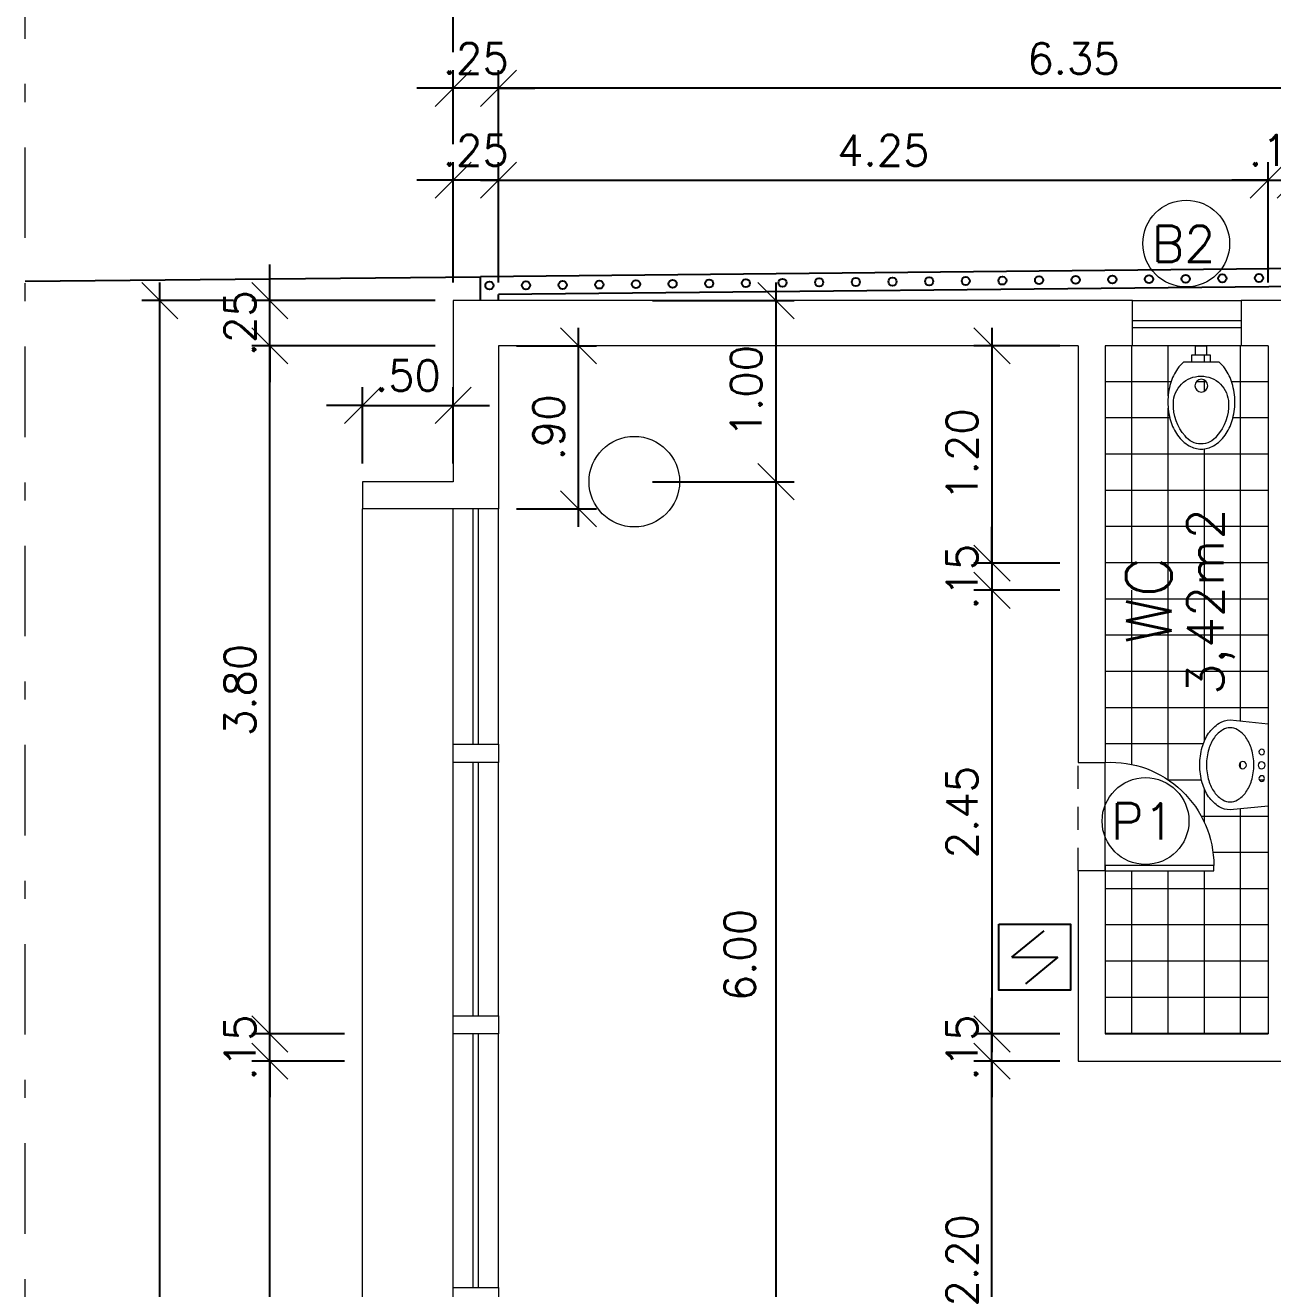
# Model space of a CAD drawing. Header units: millimetres. Extents: x 521 to 1055, y 261 to 520.
# Drawn here: x 597.95 to 604.84, y 331.51 to 338.49 of the extents above; entities that cross this region are included whole.
import ezdxf
from ezdxf.enums import TextEntityAlignment as Align

# ---------------------------------------------------------------- set-up
doc = ezdxf.new("R2010")
doc.units = ezdxf.units.MM
for name, pattern in [('CONTINU', [0]), ('DASHDOTX2', [2, 1, -0.5, 0, -0.5]), ('HIDDEN', [9.524999999999999, 6.35, -3.175])]:
    doc.linetypes.add(name, pattern=pattern)
doc.layers.add('0.1', color=8, linetype='Continuous', lineweight=13)
for name, color, linetype in [('01', 8, 'Continuous'), ('02', 1, 'Continuous'), ('parede', 5, 'Continuous'), ('ppci', 8, 'Continuous')]:
    doc.layers.add(name, color=color, linetype=linetype)
doc.styles.add('ROMANS', font='romans')
doc.styles.get("Standard").update_dxf_attribs({"font": 'romans.shx'})
doc.dimstyles.new('Fares Eng - 50', dxfattribs={"dimscale": 2, "dimtxt": 0.085, "dimasz": 0.1, "dimexe": 0.05, "dimexo": 0.05, "dimgap": 0.04, "dimtad": 1, "dimzin": 4, "dimdsep": 46, "dimtxsty": 'ROMANS', "dimblk1": 'OBLIQUE', "dimblk2": 'OBLIQUE', "dimsah": 1, "dimcen": 0.05, "dimdle": 0.05, "dimclrd": 8, "dimclre": 8, "dimclrt": 8, "dimaunit": 1, "dimadec": 0, "dimazin": 0, "dimtfac": 1, "dimtix": 1, "dimtmove": 2, "dimatfit": 0, "dimldrblk": 'OPEN90', "dimfxl": 1, "dimtolj": 1, "dimtzin": 0, "dimarcsym": 0})

# ---------------------------------------------------------------- blocks, each defined once
blk = doc.blocks.new('_OBLIQUE')
at = {"color": 0, "linetype": 'ByBlock'}
blk.add_line((-0.5, -0.5), (0.5, 0.5), dxfattribs=at)
blk = doc.blocks.new('*D1261')
at = {"layer": '0.1', "color": 8, "linetype": 'CONTINU', "lineweight": -2, "transparency": 16777216}
for p, q in [((600.5614431933147, 337.0644788319044), (600.5614431933147, 337.7293130466606)), ((604.8114431933147, 337.0644788319044), (604.8114431933147, 337.7293130466606)), ((600.4614431933147, 337.6293130466606), (604.9114431933148, 337.6293130466606))]:
    blk.add_line(p, q, dxfattribs=at)
at = {"layer": 'DEFPOINTS', "color": 0, "linetype": 'CONTINU', "lineweight": -2, "transparency": 16777216}
for p in [(604.8114431933147, 337.6293130466606), (600.5614431933147, 336.9644788319043), (604.8114431933147, 336.9644788319043)]:
    blk.add_point(p, dxfattribs=at)
at = {"layer": '0.1', "color": 8, "linetype": 'CONTINU', "lineweight": -2, "transparency": 16777216, "xscale": 0.2, "yscale": 0.2, "zscale": 0.2, "rotation": 180}
blk.add_blockref('_OBLIQUE', (600.5614431933147, 337.6293130466606), dxfattribs=at)
at = {"layer": '0.1', "color": 8, "linetype": 'CONTINU', "lineweight": -2, "transparency": 16777216, "xscale": 0.2, "yscale": 0.2, "zscale": 0.2}
blk.add_blockref('_OBLIQUE', (604.8114431933147, 337.6293130466606), dxfattribs=at)
at = {"layer": '0.1', "color": 8, "linetype": 'CONTINU', "transparency": 16777216, "insert": (602.6864431933147, 337.7943130466606), "char_height": 0.17, "attachment_point": 5, "style": 'ROMANS'}
blk.add_mtext('\\A1;4.25', dxfattribs=at)
blk = doc.blocks.new('_Open90')
at = {"color": 0, "linetype": 'ByBlock', "lineweight": -2}
for p, q in [((-0.5, 0.5), (0, 0)), ((0, 0), (-1, 0)), ((0, 0), (-0.5, -0.5))]:
    blk.add_line(p, q, dxfattribs=at)
blk = doc.blocks.new('*D1262')
at = {"layer": '0.1', "color": 8, "linetype": 'CONTINU', "lineweight": -2, "transparency": 16777216}
for p, q in [((600.3114431933147, 337.0644788319044), (600.3114431933147, 337.7293130466606)), ((600.5614431933147, 337.0644788319044), (600.5614431933147, 337.7293130466606)), ((600.3114431933147, 337.6293130466606), (600.1114431933147, 337.6293130466606)), ((600.5614431933147, 337.6293130466606), (600.3114431933147, 337.6293130466606)), ((600.5614431933147, 337.6293130466606), (600.7614431933148, 337.6293130466606))]:
    blk.add_line(p, q, dxfattribs=at)
at = {"layer": 'DEFPOINTS', "color": 0, "linetype": 'CONTINU', "lineweight": -2, "transparency": 16777216}
for p in [(600.3114431933147, 337.6293130466606), (600.3114431933147, 336.9644788319043), (600.5614431933147, 336.9644788319043)]:
    blk.add_point(p, dxfattribs=at)
at = {"layer": '0.1', "color": 8, "linetype": 'CONTINU', "lineweight": -2, "transparency": 16777216, "xscale": 0.2, "yscale": 0.2, "zscale": 0.2}
blk.add_blockref('_OBLIQUE', (600.3114431933147, 337.6293130466606), dxfattribs=at)
at = {"layer": '0.1', "color": 8, "linetype": 'CONTINU', "lineweight": -2, "transparency": 16777216, "xscale": 0.2, "yscale": 0.2, "zscale": 0.2, "rotation": 180}
blk.add_blockref('_OBLIQUE', (600.5614431933147, 337.6293130466606), dxfattribs=at)
at = {"layer": '0.1', "color": 8, "linetype": 'CONTINU', "transparency": 16777216, "insert": (600.4364431933147, 337.7943130466606), "char_height": 0.17, "attachment_point": 5, "style": 'ROMANS'}
blk.add_mtext('\\A1;.25', dxfattribs=at)
blk = doc.blocks.new('*D1263')
at = {"layer": '0.1', "color": 8, "lineweight": -2, "transparency": 16777216}
for p, q in [((604.8114431933147, 337.0644788319043), (604.8114431933147, 337.7293130466606)), ((604.9614431933147, 337.0644788319042), (604.9614431933147, 337.7293130466606)), ((604.8114431933147, 337.6293130466606), (604.6114431933147, 337.6293130466606)), ((604.8114431933147, 337.6293130466606), (604.9614431933147, 337.6293130466606)), ((604.9614431933147, 337.6293130466606), (605.1614431933148, 337.6293130466606))]:
    blk.add_line(p, q, dxfattribs=at)
at = {"layer": 'DEFPOINTS', "color": 0, "lineweight": -2, "transparency": 16777216}
for p in [(604.9614431933147, 337.6293130466606), (604.8114431933147, 336.9644788319043), (604.9614431933147, 336.9644788319042)]:
    blk.add_point(p, dxfattribs=at)
at = {"layer": '0.1', "color": 8, "lineweight": -2, "transparency": 16777216, "xscale": 0.2, "yscale": 0.2, "zscale": 0.2}
blk.add_blockref('_OBLIQUE', (604.8114431933147, 337.6293130466606), dxfattribs=at)
at = {"layer": '0.1', "color": 8, "lineweight": -2, "transparency": 16777216, "xscale": 0.2, "yscale": 0.2, "zscale": 0.2, "rotation": 180}
blk.add_blockref('_OBLIQUE', (604.9614431933147, 337.6293130466606), dxfattribs=at)
at = {"layer": '0.1', "color": 8, "transparency": 16777216, "insert": (604.8864431933148, 337.7943130466606), "char_height": 0.17, "attachment_point": 5, "style": 'ROMANS'}
blk.add_mtext('\\A1;.15', dxfattribs=at)
blk = doc.blocks.new('*D1280')
at = {"layer": '0.1', "color": 8, "linetype": 'CONTINU', "lineweight": -2, "transparency": 16777216}
for p, q in [((600.5614431933147, 337.8293130466607), (600.5614431933147, 338.2370307928006)), ((606.9114431933148, 337.8293130466607), (606.9114431933148, 338.2370307928006)), ((607.0114431933148, 338.1370307928006), (600.4614431933147, 338.1370307928006))]:
    blk.add_line(p, q, dxfattribs=at)
at = {"layer": 'DEFPOINTS', "color": 0, "linetype": 'CONTINU', "lineweight": -2, "transparency": 16777216}
for p in [(600.5614431933147, 338.1370307928006), (600.5614431933147, 337.7293130466606), (606.9114431933148, 337.7293130466606)]:
    blk.add_point(p, dxfattribs=at)
at = {"layer": '0.1', "color": 8, "linetype": 'CONTINU', "lineweight": -2, "transparency": 16777216, "xscale": 0.2, "yscale": 0.2, "zscale": 0.2, "rotation": 180}
blk.add_blockref('_OBLIQUE', (600.5614431933147, 338.1370307928006), dxfattribs=at)
at = {"layer": '0.1', "color": 8, "linetype": 'CONTINU', "lineweight": -2, "transparency": 16777216, "xscale": 0.2, "yscale": 0.2, "zscale": 0.2}
blk.add_blockref('_OBLIQUE', (606.9114431933148, 338.1370307928006), dxfattribs=at)
at = {"layer": '0.1', "color": 8, "linetype": 'CONTINU', "transparency": 16777216, "insert": (603.7364431933147, 338.3020307928006), "char_height": 0.17, "attachment_point": 5, "style": 'ROMANS'}
blk.add_mtext('\\A1;6.35', dxfattribs=at)
blk = doc.blocks.new('*D1281')
at = {"layer": '0.1', "color": 8, "linetype": 'CONTINU', "lineweight": -2, "transparency": 16777216}
for p, q in [((600.3114431933147, 337.8293130466607), (600.3114431933147, 338.2370307928006)), ((600.5614431933147, 337.8293130466607), (600.5614431933147, 338.2370307928006)), ((600.3114431933147, 338.1370307928006), (600.1114431933147, 338.1370307928006)), ((600.5614431933147, 338.1370307928006), (600.3114431933147, 338.1370307928006)), ((600.5614431933147, 338.1370307928006), (600.7614431933148, 338.1370307928006))]:
    blk.add_line(p, q, dxfattribs=at)
at = {"layer": 'DEFPOINTS', "color": 0, "linetype": 'CONTINU', "lineweight": -2, "transparency": 16777216}
for p in [(600.3114431933147, 338.1370307928006), (600.3114431933147, 337.7293130466606), (600.5614431933147, 337.7293130466606)]:
    blk.add_point(p, dxfattribs=at)
at = {"layer": '0.1', "color": 8, "linetype": 'CONTINU', "lineweight": -2, "transparency": 16777216, "xscale": 0.2, "yscale": 0.2, "zscale": 0.2}
blk.add_blockref('_OBLIQUE', (600.3114431933147, 338.1370307928006), dxfattribs=at)
at = {"layer": '0.1', "color": 8, "linetype": 'CONTINU', "lineweight": -2, "transparency": 16777216, "xscale": 0.2, "yscale": 0.2, "zscale": 0.2, "rotation": 180}
blk.add_blockref('_OBLIQUE', (600.5614431933147, 338.1370307928006), dxfattribs=at)
at = {"layer": '0.1', "color": 8, "linetype": 'CONTINU', "transparency": 16777216, "insert": (600.4364431933147, 338.3020307928006), "char_height": 0.17, "attachment_point": 5, "style": 'ROMANS'}
blk.add_mtext('\\A1;.25', dxfattribs=at)
blk = doc.blocks.new('*D1282')
at = {"layer": '0.1', "color": 8, "linetype": 'CONTINU', "lineweight": -2, "transparency": 16777216}
for p, q in [((600.3114431933147, 338.3370307928006), (600.3114431933147, 338.7447485389406)), ((616.3114431933149, 338.3370307928006), (616.3114431933149, 338.7447485389406)), ((616.4114431933149, 338.6447485389406), (600.2114431933147, 338.6447485389406))]:
    blk.add_line(p, q, dxfattribs=at)
at = {"layer": 'DEFPOINTS', "color": 0, "linetype": 'CONTINU', "lineweight": -2, "transparency": 16777216}
for p in [(600.3114431933147, 338.6447485389406), (600.3114431933147, 338.2370307928006), (616.3114431933149, 338.2370307928006)]:
    blk.add_point(p, dxfattribs=at)
at = {"layer": '0.1', "color": 8, "linetype": 'CONTINU', "lineweight": -2, "transparency": 16777216, "xscale": 0.2, "yscale": 0.2, "zscale": 0.2, "rotation": 180}
blk.add_blockref('_OBLIQUE', (600.3114431933147, 338.6447485389406), dxfattribs=at)
at = {"layer": '0.1', "color": 8, "linetype": 'CONTINU', "lineweight": -2, "transparency": 16777216, "xscale": 0.2, "yscale": 0.2, "zscale": 0.2}
blk.add_blockref('_OBLIQUE', (616.3114431933149, 338.6447485389406), dxfattribs=at)
at = {"layer": '0.1', "color": 8, "linetype": 'CONTINU', "transparency": 16777216, "insert": (607.8096453597063, 338.8578660158157), "char_height": 0.17, "attachment_point": 5, "style": 'ROMANS'}
blk.add_mtext('\\A1;16.00', dxfattribs=at)
blk = doc.blocks.new('*D1589')
at = {"layer": '0.1', "color": 8, "linetype": 'CONTINU', "lineweight": -2, "transparency": 16777216}
for p, q in [((599.8114431933147, 336.0644788319044), (599.8114431933147, 336.4858052801987)), ((600.3114431933147, 336.0644788319044), (600.3114431933147, 336.4858052801987)), ((599.8114431933147, 336.3858052801987), (599.6114431933147, 336.3858052801987)), ((599.8114431933147, 336.3858052801987), (600.3114431933147, 336.3858052801987)), ((600.3114431933147, 336.3858052801987), (600.5114431933148, 336.3858052801987))]:
    blk.add_line(p, q, dxfattribs=at)
at = {"layer": 'DEFPOINTS', "color": 0, "linetype": 'CONTINU', "lineweight": -2, "transparency": 16777216}
for p in [(600.3114431933147, 336.3858052801987), (599.8114431933147, 335.9644788319043), (600.3114431933147, 335.9644788319043)]:
    blk.add_point(p, dxfattribs=at)
at = {"layer": '0.1', "color": 8, "linetype": 'CONTINU', "lineweight": -2, "transparency": 16777216, "xscale": 0.2, "yscale": 0.2, "zscale": 0.2}
blk.add_blockref('_OBLIQUE', (599.8114431933147, 336.3858052801987), dxfattribs=at)
at = {"layer": '0.1', "color": 8, "linetype": 'CONTINU', "lineweight": -2, "transparency": 16777216, "xscale": 0.2, "yscale": 0.2, "zscale": 0.2, "rotation": 180}
blk.add_blockref('_OBLIQUE', (600.3114431933147, 336.3858052801987), dxfattribs=at)
at = {"layer": '0.1', "color": 8, "linetype": 'CONTINU', "transparency": 16777216, "insert": (600.0614431933147, 336.5508052801987), "char_height": 0.17, "attachment_point": 5, "style": 'ROMANS'}
blk.add_mtext('\\A1;.50', dxfattribs=at)
blk = doc.blocks.new('*D1314')
at = {"layer": '0.1', "color": 8, "linetype": 'CONTINU', "lineweight": -2, "transparency": 16777216}
for p, q in [((599.2990881130977, 332.9144788319043), (599.2990881130977, 333.1144788319043)), ((599.7114431933148, 332.9144788319043), (599.1990881130977, 332.9144788319043)), ((599.2990881130977, 332.7644788319043), (599.2990881130977, 332.9144788319043)), ((599.7114431933148, 332.7644788319043), (599.1990881130977, 332.7644788319043)), ((599.2990881130977, 332.7644788319043), (599.2990881130977, 332.5644788319043))]:
    blk.add_line(p, q, dxfattribs=at)
at = {"layer": 'DEFPOINTS', "color": 0, "linetype": 'CONTINU', "lineweight": -2, "transparency": 16777216}
for p in [(599.2990881130977, 332.9144788319043), (599.8114431933149, 332.9144788319043), (599.8114431933149, 332.7644788319043)]:
    blk.add_point(p, dxfattribs=at)
at = {"layer": '0.1', "color": 8, "linetype": 'CONTINU', "lineweight": -2, "transparency": 16777216, "xscale": 0.2, "yscale": 0.2, "zscale": 0.2}
for p, rotation in [((599.2990881130977, 332.9144788319043), 270), ((599.2990881130977, 332.7644788319043), 90)]:
    blk.add_blockref('_OBLIQUE', p, dxfattribs=dict(at, rotation=rotation))
at = {"layer": '0.1', "color": 8, "linetype": 'CONTINU', "transparency": 16777216, "insert": (599.1340881130976, 332.8394788319044), "char_height": 0.17, "attachment_point": 5, "rotation": 90, "style": 'ROMANS'}
blk.add_mtext('\\A1;.15', dxfattribs=at)
blk = doc.blocks.new('*D1315')
at = {"layer": '0.1', "color": 8, "linetype": 'CONTINU', "lineweight": -2, "transparency": 16777216}
for p, q in [((599.2990881130977, 332.8144788319044), (599.2990881130977, 336.8144788319044)), ((599.7114431933148, 336.7144788319043), (599.1990881130977, 336.7144788319043)), ((599.7114431933148, 332.9144788319044), (599.1990881130977, 332.9144788319044))]:
    blk.add_line(p, q, dxfattribs=at)
at = {"layer": 'DEFPOINTS', "color": 0, "linetype": 'CONTINU', "lineweight": -2, "transparency": 16777216}
for p in [(599.2990881130977, 336.7144788319043), (599.8114431933149, 336.7144788319043), (599.8114431933149, 332.9144788319044)]:
    blk.add_point(p, dxfattribs=at)
at = {"layer": '0.1', "color": 8, "linetype": 'CONTINU', "lineweight": -2, "transparency": 16777216, "xscale": 0.2, "yscale": 0.2, "zscale": 0.2}
for p, rotation in [((599.2990881130977, 336.7144788319043), 90), ((599.2990881130977, 332.9144788319044), 270)]:
    blk.add_blockref('_OBLIQUE', p, dxfattribs=dict(at, rotation=rotation))
at = {"layer": '0.1', "color": 8, "linetype": 'CONTINU', "transparency": 16777216, "insert": (599.1340881130976, 334.8144788319044), "char_height": 0.17, "attachment_point": 5, "rotation": 90, "style": 'ROMANS'}
blk.add_mtext('\\A1;3.80', dxfattribs=at)
blk = doc.blocks.new('*D1316')
at = {"layer": '0.1', "color": 8, "linetype": 'CONTINU', "lineweight": -2, "transparency": 16777216}
for p, q in [((599.2990881130977, 336.9644788319043), (599.2990881130977, 337.1644788319043)), ((600.2114431933147, 336.9644788319043), (599.1990881130977, 336.9644788319043)), ((599.2990881130977, 336.7144788319043), (599.2990881130977, 336.9644788319043)), ((600.2114431933147, 336.7144788319043), (599.1990881130977, 336.7144788319043)), ((599.2990881130977, 336.7144788319043), (599.2990881130977, 336.5144788319043))]:
    blk.add_line(p, q, dxfattribs=at)
at = {"layer": 'DEFPOINTS', "color": 0, "linetype": 'CONTINU', "lineweight": -2, "transparency": 16777216}
for p in [(599.2990881130977, 336.9644788319043), (600.3114431933147, 336.9644788319043), (600.3114431933147, 336.7144788319043)]:
    blk.add_point(p, dxfattribs=at)
at = {"layer": '0.1', "color": 8, "linetype": 'CONTINU', "lineweight": -2, "transparency": 16777216, "xscale": 0.2, "yscale": 0.2, "zscale": 0.2}
for p, rotation in [((599.2990881130977, 336.9644788319043), 270), ((599.2990881130977, 336.7144788319043), 90)]:
    blk.add_blockref('_OBLIQUE', p, dxfattribs=dict(at, rotation=rotation))
at = {"layer": '0.1', "color": 8, "linetype": 'CONTINU', "transparency": 16777216, "insert": (599.1340881130976, 336.8394788319044), "char_height": 0.17, "attachment_point": 5, "rotation": 90, "style": 'ROMANS'}
blk.add_mtext('\\A1;.25', dxfattribs=at)
blk = doc.blocks.new('*D1317')
at = {"layer": '0.1', "color": 8, "linetype": 'CONTINU', "lineweight": -2, "transparency": 16777216}
for p, q in [((598.691386014889, 286.8644788319042), (598.691386014889, 337.0644788319044)), ((599.0990881130975, 336.9644788319043), (598.5913860148889, 336.9644788319043)), ((599.0990881130977, 286.9644788319042), (598.5913860148889, 286.9644788319042))]:
    blk.add_line(p, q, dxfattribs=at)
at = {"layer": 'DEFPOINTS', "color": 0, "linetype": 'CONTINU', "lineweight": -2, "transparency": 16777216}
for p in [(598.691386014889, 336.9644788319043), (599.1990881130976, 336.9644788319043), (599.1990881130977, 286.9644788319042)]:
    blk.add_point(p, dxfattribs=at)
at = {"layer": '0.1', "color": 8, "linetype": 'CONTINU', "lineweight": -2, "transparency": 16777216, "xscale": 0.2, "yscale": 0.2, "zscale": 0.2}
for p, rotation in [((598.691386014889, 336.9644788319043), 90), ((598.691386014889, 286.9644788319042), 270)]:
    blk.add_blockref('_OBLIQUE', p, dxfattribs=dict(at, rotation=rotation))
at = {"layer": '0.1', "color": 8, "linetype": 'CONTINU', "transparency": 16777216, "insert": (598.5263860148889, 311.9644788319043), "char_height": 0.17, "attachment_point": 5, "rotation": 90, "style": 'ROMANS'}
blk.add_mtext('\\A1;50.00', dxfattribs=at)
blk = doc.blocks.new('*D1592')
at = {"layer": '0.1', "color": 8, "linetype": 'CONTINU', "lineweight": -2, "transparency": 16777216}
for p, q in [((602.0943251962344, 335.8644788319044), (602.0943251962344, 337.0644788319044)), ((601.4114431933148, 336.9644788319043), (602.1943251962344, 336.9644788319043)), ((601.4114431933148, 335.9644788319044), (602.1943251962344, 335.9644788319044))]:
    blk.add_line(p, q, dxfattribs=at)
at = {"layer": 'DEFPOINTS', "color": 0, "linetype": 'CONTINU', "lineweight": -2, "transparency": 16777216}
for p in [(601.3114431933147, 336.9644788319043), (602.0943251962344, 336.9644788319043), (601.3114431933147, 335.9644788319044)]:
    blk.add_point(p, dxfattribs=at)
at = {"layer": '0.1', "color": 8, "linetype": 'CONTINU', "lineweight": -2, "transparency": 16777216, "xscale": 0.2, "yscale": 0.2, "zscale": 0.2}
for p, rotation in [((602.0943251962344, 336.9644788319043), 90), ((602.0943251962344, 335.9644788319044), 270)]:
    blk.add_blockref('_OBLIQUE', p, dxfattribs=dict(at, rotation=rotation))
at = {"layer": '0.1', "color": 8, "linetype": 'CONTINU', "transparency": 16777216, "insert": (601.9293251962343, 336.4644788319044), "char_height": 0.17, "attachment_point": 5, "rotation": 90, "style": 'ROMANS'}
blk.add_mtext('\\A1;1.00', dxfattribs=at)
blk = doc.blocks.new('*D1595')
at = {"layer": '0.1', "color": 8, "linetype": 'CONTINU', "lineweight": -2, "transparency": 16777216}
for p, q in [((603.2859292811768, 336.8144788319042), (603.2859292811768, 335.4144788319043)), ((603.6614431933149, 336.7144788319042), (603.1859292811768, 336.7144788319042)), ((603.6614431933149, 335.5144788319043), (603.1859292811768, 335.5144788319043))]:
    blk.add_line(p, q, dxfattribs=at)
at = {"layer": 'DEFPOINTS', "color": 0, "linetype": 'CONTINU', "lineweight": -2, "transparency": 16777216}
for p in [(603.7614431933149, 336.7144788319042), (603.2859292811768, 335.5144788319043), (603.7614431933149, 335.5144788319043)]:
    blk.add_point(p, dxfattribs=at)
at = {"layer": '0.1', "color": 8, "linetype": 'CONTINU', "lineweight": -2, "transparency": 16777216, "xscale": 0.2, "yscale": 0.2, "zscale": 0.2}
for p, rotation in [((603.2859292811768, 336.7144788319042), 90), ((603.2859292811768, 335.5144788319043), 270)]:
    blk.add_blockref('_OBLIQUE', p, dxfattribs=dict(at, rotation=rotation))
at = {"layer": '0.1', "color": 8, "linetype": 'CONTINU', "transparency": 16777216, "insert": (603.1209292811767, 336.1144788319044), "char_height": 0.17, "attachment_point": 5, "rotation": 90, "style": 'ROMANS'}
blk.add_mtext('\\A1;1.20', dxfattribs=at)
blk = doc.blocks.new('*D1318')
at = {"layer": '0.1', "color": 8, "linetype": 'CONTINU', "lineweight": -2, "transparency": 16777216}
for p, q in [((603.2859292811768, 335.5144788319043), (603.2859292811768, 335.7144788319043)), ((603.6614431933149, 335.5144788319043), (603.1859292811768, 335.5144788319043)), ((603.2859292811768, 335.5144788319043), (603.2859292811768, 335.3644788319043)), ((603.6614431933149, 335.3644788319043), (603.1859292811768, 335.3644788319043)), ((603.2859292811768, 335.3644788319043), (603.2859292811768, 335.1644788319043))]:
    blk.add_line(p, q, dxfattribs=at)
at = {"layer": 'DEFPOINTS', "color": 0, "linetype": 'CONTINU', "lineweight": -2, "transparency": 16777216}
for p in [(603.7614431933149, 335.5144788319043), (603.2859292811768, 335.3644788319043), (603.7614431933149, 335.3644788319043)]:
    blk.add_point(p, dxfattribs=at)
at = {"layer": '0.1', "color": 8, "linetype": 'CONTINU', "lineweight": -2, "transparency": 16777216, "xscale": 0.2, "yscale": 0.2, "zscale": 0.2}
for p, rotation in [((603.2859292811768, 335.5144788319043), 270), ((603.2859292811768, 335.3644788319043), 90)]:
    blk.add_blockref('_OBLIQUE', p, dxfattribs=dict(at, rotation=rotation))
at = {"layer": '0.1', "color": 8, "linetype": 'CONTINU', "transparency": 16777216, "insert": (603.1209292811767, 335.4394788319044), "char_height": 0.17, "attachment_point": 5, "rotation": 90, "style": 'ROMANS'}
blk.add_mtext('\\A1;.15', dxfattribs=at)
blk = doc.blocks.new('*D1319')
at = {"layer": '0.1', "color": 8, "linetype": 'CONTINU', "lineweight": -2, "transparency": 16777216}
for p, q in [((603.2859292811768, 335.4644788319043), (603.2859292811768, 332.8144788319042)), ((603.6614431933149, 335.3644788319043), (603.1859292811768, 335.3644788319043)), ((603.6614431933149, 332.9144788319042), (603.1859292811768, 332.9144788319042))]:
    blk.add_line(p, q, dxfattribs=at)
at = {"layer": 'DEFPOINTS', "color": 0, "linetype": 'CONTINU', "lineweight": -2, "transparency": 16777216}
for p in [(603.7614431933149, 335.3644788319043), (603.2859292811768, 332.9144788319042), (603.7614431933149, 332.9144788319042)]:
    blk.add_point(p, dxfattribs=at)
at = {"layer": '0.1', "color": 8, "linetype": 'CONTINU', "lineweight": -2, "transparency": 16777216, "xscale": 0.2, "yscale": 0.2, "zscale": 0.2}
for p, rotation in [((603.2859292811768, 335.3644788319043), 90), ((603.2859292811768, 332.9144788319042), 270)]:
    blk.add_blockref('_OBLIQUE', p, dxfattribs=dict(at, rotation=rotation))
at = {"layer": '0.1', "color": 8, "linetype": 'CONTINU', "transparency": 16777216, "insert": (603.1209292811767, 334.1394788319043), "char_height": 0.17, "attachment_point": 5, "rotation": 90, "style": 'ROMANS'}
blk.add_mtext('\\A1;2.45', dxfattribs=at)
blk = doc.blocks.new('*D1601')
at = {"layer": '0.1', "color": 8, "linetype": 'CONTINU', "lineweight": -2, "transparency": 16777216}
for p, q in [((601.0033369412265, 335.7144788319043), (601.0033369412265, 336.8144788319044)), ((600.6614431933148, 336.7144788319043), (601.1033369412265, 336.7144788319043)), ((600.6614431933147, 335.8144788319043), (601.1033369412265, 335.8144788319043))]:
    blk.add_line(p, q, dxfattribs=at)
at = {"layer": 'DEFPOINTS', "color": 0, "linetype": 'CONTINU', "lineweight": -2, "transparency": 16777216}
for p in [(600.5614431933147, 336.7144788319043), (601.0033369412265, 336.7144788319043), (600.5614431933146, 335.8144788319043)]:
    blk.add_point(p, dxfattribs=at)
at = {"layer": '0.1', "color": 8, "linetype": 'CONTINU', "lineweight": -2, "transparency": 16777216, "xscale": 0.2, "yscale": 0.2, "zscale": 0.2}
for p, rotation in [((601.0033369412265, 336.7144788319043), 90), ((601.0033369412265, 335.8144788319043), 270)]:
    blk.add_blockref('_OBLIQUE', p, dxfattribs=dict(at, rotation=rotation))
at = {"layer": '0.1', "color": 8, "linetype": 'CONTINU', "transparency": 16777216, "insert": (600.8383369412264, 336.2644788319043), "char_height": 0.17, "attachment_point": 5, "rotation": 90, "style": 'ROMANS'}
blk.add_mtext('\\A1;.90', dxfattribs=at)
blk = doc.blocks.new('*D1346')
at = {"layer": '0.1', "color": 8, "linetype": 'CONTINU', "lineweight": -2, "transparency": 16777216}
for p, q in [((602.0943251962344, 329.8644788319044), (602.0943251962344, 336.0644788319044)), ((601.4114431933148, 335.9644788319044), (602.1943251962344, 335.9644788319044)), ((601.4114431933148, 329.9644788319044), (602.1943251962344, 329.9644788319044))]:
    blk.add_line(p, q, dxfattribs=at)
at = {"layer": 'DEFPOINTS', "color": 0, "linetype": 'CONTINU', "lineweight": -2, "transparency": 16777216}
for p in [(601.3114431933147, 335.9644788319044), (602.0943251962344, 335.9644788319044), (601.3114431933147, 329.9644788319044)]:
    blk.add_point(p, dxfattribs=at)
at = {"layer": '0.1', "color": 8, "linetype": 'CONTINU', "lineweight": -2, "transparency": 16777216, "xscale": 0.2, "yscale": 0.2, "zscale": 0.2}
for p, rotation in [((602.0943251962344, 335.9644788319044), 90), ((602.0943251962344, 329.9644788319044), 270)]:
    blk.add_blockref('_OBLIQUE', p, dxfattribs=dict(at, rotation=rotation))
at = {"layer": '0.1', "color": 8, "linetype": 'CONTINU', "transparency": 16777216, "insert": (601.8943251962343, 333.3501935865147), "char_height": 0.17, "attachment_point": 5, "rotation": 90, "style": 'ROMANS'}
blk.add_mtext('\\A1;6.00', dxfattribs=at)
blk = doc.blocks.new('*D1361')
at = {"layer": '0.1', "color": 8, "linetype": 'CONTINU', "lineweight": -2, "transparency": 16777216}
for p, q in [((599.2990881130977, 316.6144788319043), (599.2990881130977, 332.8644788319043)), ((599.7114431933148, 332.7644788319043), (599.1990881130977, 332.7644788319043)), ((599.7114431933148, 316.7144788319043), (599.1990881130977, 316.7144788319043))]:
    blk.add_line(p, q, dxfattribs=at)
at = {"layer": 'DEFPOINTS', "color": 0, "linetype": 'CONTINU', "lineweight": -2, "transparency": 16777216}
for p in [(599.2990881130977, 332.7644788319043), (599.8114431933149, 332.7644788319043), (599.8114431933149, 316.7144788319043)]:
    blk.add_point(p, dxfattribs=at)
at = {"layer": '0.1', "color": 8, "linetype": 'CONTINU', "lineweight": -2, "transparency": 16777216, "xscale": 0.2, "yscale": 0.2, "zscale": 0.2}
for p, rotation in [((599.2990881130977, 332.7644788319043), 90), ((599.2990881130977, 316.7144788319043), 270)]:
    blk.add_blockref('_OBLIQUE', p, dxfattribs=dict(at, rotation=rotation))
at = {"layer": '0.1', "color": 8, "linetype": 'CONTINU', "transparency": 16777216, "insert": (599.1340881130976, 324.7394788319044), "char_height": 0.17, "attachment_point": 5, "rotation": 90, "style": 'ROMANS'}
blk.add_mtext('\\A1;16.05', dxfattribs=at)
blk = doc.blocks.new('Cuba-emp')
blk.add_lwpolyline([(0.2100034834991149, 0.2482008336621746), (-7.105427357601002e-15, 0.227407372452717), (7.105427357601002e-15, -0.227407372452717), (0.2100034834991291, -0.2482008336621604, 0.1378156270121392), (0.2705880087187396, -0.2311785380375015, 0.1070411790707005), (0.3288221515426883, -0.1757097620058969, 0.0807505460992588), (0.3644727820534435, -0.09904874869174485, 0.06864280771685904), (0.3780384553094791, -0.0007008336622078559, 0.06864280771690003), (0.3644727820534364, 0.09764708136732558, 0.08075054609930853), (0.3288221515426741, 0.1743080946814768, 0.10704117907071), (0.2705880087187253, 0.2297768707130761, 0.1157522192348251), (0.2100034834991149, 0.2482008336621746)], format="xyb")
blk.add_lwpolyline([(0.2100034834991149, 0.2045185337481215, -0.1318273881114975), (0.2501415417997279, 0.1937487812531433, -0.1066332451029667), (0.2967372728202164, 0.1514795764228545, -0.08348179435471227), (0.328253700616866, 0.08706086194230345, -0.0722322283218027), (0.3408968663839005, 1.243449787580175e-14, -0.07223222832186973), (0.3282537006168731, -0.08706086194227858, -0.08348179435460365), (0.2967372728202307, -0.1514795764226058, -0.106633245102999), (0.2501415417997421, -0.1937487812531256, -0.1318273881114998), (0.2100034834991291, -0.2045185337481072, -0.1318273881114848), (0.1698654251985161, -0.1937487812531282, -0.1066332451030064), (0.1232696941780276, -0.151479576422612, -0.08348179435461947), (0.09175326638137804, -0.08706086194228746, -0.07223222832185378), (0.07911010061422985, 3.552713678800501e-15, -0.07223222832187323), (0.09175326638137093, 0.08706086194229457, -0.08348179435457351), (0.1232696941780134, 0.15147957642262, -0.1066332451030294), (0.1698654251985019, 0.1937487812531398, -0.1318273881114961)], format="xyb", close=True)
for centre, radius in [((0.03578416458526235, 0.0710594457912066), 0.01546869292730512), ((0.03651954001270497, -0.002319139823612204), 0.0193358661591314), ((0.03651954001270497, -0.002319139823612204), 0.0193358661591314), ((0.1402810526510621, -0.001433449959218791), 0.01977531766275002), ((0.03578416458526945, -0.07569772543820363), 0.01546869292730512)]:
    blk.add_circle(centre, radius)
blk = doc.blocks.new('P60')
at = {"color": 252}
blk.add_lwpolyline([(-0.6000000000000227, 0.05960000000008298), (0, 0.05960000000008298), (0, 0.03000000000000114), (-0.6000000000000227, 0.03000000000000114)], close=True, dxfattribs=at)
at = {"color": 8}
blk.add_arc((-0.02886986666674457, 0.05960000000008306), 0.5711301333332781, 87.10253993610587, 180, dxfattribs=at)
blk = doc.blocks.new('Vaso')
for points in [[(0.02999999999997272, -0.04999999999995453), (0.02999999999997272, 0), (-0.02999999999997272, 0), (-0.02999999999997272, -0.04999999999995453)], [(0.04999999999995453, -0.09000000000014552), (0.04999999999995453, -0.04999999999995453), (-0.04999999999995453, -0.04999999999995453), (-0.04999999999995453, -0.09000000000014552)]]:
    blk.add_lwpolyline(points)
for points in [[(0.1828955200001019, -0.3100000000001728, -0.071776), (0.1680402599999979, -0.4129498500001318, -0.083144), (0.128710270000056, -0.4938477600001079, -0.106699), (0.06516211000007388, -0.5518467399999736, -0.132564), (-0.002104480000070907, -0.5700000000001637, -0.132564), (-0.06937106999998832, -0.5518467399999736, -0.106699), (-0.1329192299999704, -0.4938477600001079, -0.083144), (-0.1722492199999124, -0.4129498500001318, -0.071776), (-0.1871044800000163, -0.3100000000001728, -0.071776), (-0.1722492199999124, -0.2070501499999864, -0.083144), (-0.1329192299999704, -0.1261522400000104, -0.060171), (-0.09999999999990905, -0.09000000000014552), (0.09579103999999461, -0.09000000000014552, -0.060171), (0.128710270000056, -0.1261522400000104, -0.083144), (0.1680402599999979, -0.2070501499999864, -0.071776)], [(-0.08763701527800549, -0.4972033683313839, 0.2473999053505774), (0, -0.5413053001348089, 0.2473999053505774), (0.08763701527800549, -0.4972033683313839, 0.1978584598758542), (0.1521044799999345, -0.3175259839795217, 0.4183289460701766), (0, -0.1675407474929216, 0.4183289460701766), (-0.1521044799999345, -0.3175259839795217, 0.1978584598758542)]]:
    blk.add_lwpolyline(points, format="xyb", close=True)
blk.add_circle((-0.002104480000070907, -0.2200259839794398), 0.03525)
blk = doc.blocks.new('ÁREA')
for p in [(4.97462945148186e-05, 0.003761569252461072), (0, 0)]:
    blk.add_attdef('COMPARTIMENTO', text='', height=0.0025).set_placement(p, align=Align.CENTER)
at = {"color": 1}
for p in [(-4.97462945148186e-05, -0.003761569252461072), (-9.94925890296372e-05, -0.007523138504922144)]:
    blk.add_attdef('ÁREA', text='', height=0.002, dxfattribs=at).set_placement(p, align=Align.CENTER)
blk = doc.blocks.new('SUP')
at = {"layer": '01', "color": 8}
for p, q in [((247.1784073878614, 61.92234643284984), (222.7000456877786, 61.67878790707101)), ((247.1784073878614, 61.82234148289501), (222.8000456877787, 61.57977795232367)), ((222.7000456877786, 61.54687418404836), (222.7000456877786, 61.67878790707101)), ((222.8000456877787, 61.54687418404836), (222.8000456877787, 61.57977795232367))]:
    blk.add_line(p, q, dxfattribs=at)
at = {"layer": '02', "color": 8}
blk.add_line((220.1873254752832, 61.65378646137999), (222.7000456877786, 61.67878790707101), dxfattribs=at)
at = {"layer": 'parede', "color": 8}
for centre in [(225.987344736863, 61.66149390008647), (226.1897001913393, 61.66350732716052), (226.3920556458156, 61.66552075423456), (226.5944111002919, 61.66753418130861), (226.7967665547683, 61.66954760838266), (226.9991220092446, 61.6715610354567), (222.7500456877787, 61.63003820157411), (222.952012919718, 61.63129249397576), (223.1543683741943, 61.63330592104981), (223.3567238286706, 61.63531934812386), (223.559079283147, 61.6373327751979), (223.7614347376233, 61.63934620227195), (223.9637901920996, 61.641359629346), (224.166145646576, 61.64337305642005), (224.3685011010523, 61.64538648349409), (224.5708565555286, 61.64739991056814), (224.773212010005, 61.64941333764219), (224.9755674644813, 61.65142676471623), (225.1779229189576, 61.65344019179028), (225.380278373434, 61.65545361886433), (225.5826338279103, 61.65746704593838), (225.7849892823866, 61.65948047301242)]:
    blk.add_circle(centre, 0.02250000000040586, dxfattribs=at)
blk = doc.blocks.new('*D3228')
at = {"layer": '0.1', "color": 8, "linetype": 'CONTINU', "lineweight": -2, "transparency": 16777216}
for p, q in [((603.2859292811768, 330.4644788319042), (603.2859292811768, 332.8644788319041)), ((603.6614431933147, 332.7644788319041), (603.1859292811768, 332.7644788319041)), ((603.6614431933147, 330.5644788319042), (603.1859292811768, 330.5644788319042))]:
    blk.add_line(p, q, dxfattribs=at)
at = {"layer": 'DEFPOINTS', "color": 0, "linetype": 'CONTINU', "lineweight": -2, "transparency": 16777216}
for p in [(603.2859292811768, 332.7644788319041), (603.7614431933147, 332.7644788319041), (603.7614431933147, 330.5644788319042)]:
    blk.add_point(p, dxfattribs=at)
at = {"layer": '0.1', "color": 8, "linetype": 'CONTINU', "lineweight": -2, "transparency": 16777216, "xscale": 0.2, "yscale": 0.2, "zscale": 0.2}
for p, rotation in [((603.2859292811768, 332.7644788319041), 90), ((603.2859292811768, 330.5644788319042), 270)]:
    blk.add_blockref('_OBLIQUE', p, dxfattribs=dict(at, rotation=rotation))
at = {"layer": '0.1', "color": 8, "linetype": 'CONTINU', "lineweight": -2, "transparency": 16777216, "insert": (603.1209292811767, 331.6644788319042), "char_height": 0.17, "attachment_point": 5, "rotation": 90, "style": 'ROMANS'}
blk.add_mtext('\\A1;2.20', dxfattribs=at)
blk = doc.blocks.new('*D3229')
at = {"layer": '0.1', "color": 8, "linetype": 'CONTINU', "lineweight": -2, "transparency": 16777216}
for p, q in [((603.2859292811768, 332.9144788319042), (603.2859292811768, 333.1144788319042)), ((603.6614431933149, 332.9144788319042), (603.1859292811768, 332.9144788319042)), ((603.2859292811768, 332.7644788319041), (603.2859292811768, 332.9144788319042)), ((603.6614431933147, 332.7644788319041), (603.1859292811768, 332.7644788319041)), ((603.2859292811768, 332.7644788319041), (603.2859292811768, 332.5644788319041))]:
    blk.add_line(p, q, dxfattribs=at)
at = {"layer": 'DEFPOINTS', "color": 0, "linetype": 'CONTINU', "lineweight": -2, "transparency": 16777216}
for p in [(603.2859292811768, 332.9144788319042), (603.7614431933149, 332.9144788319042), (603.7614431933147, 332.7644788319041)]:
    blk.add_point(p, dxfattribs=at)
at = {"layer": '0.1', "color": 8, "linetype": 'CONTINU', "lineweight": -2, "transparency": 16777216, "xscale": 0.2, "yscale": 0.2, "zscale": 0.2}
for p, rotation in [((603.2859292811768, 332.9144788319042), 270), ((603.2859292811768, 332.7644788319041), 90)]:
    blk.add_blockref('_OBLIQUE', p, dxfattribs=dict(at, rotation=rotation))
at = {"layer": '0.1', "color": 8, "linetype": 'CONTINU', "lineweight": -2, "transparency": 16777216, "insert": (603.1209292811767, 332.8394788319042), "char_height": 0.17, "attachment_point": 5, "rotation": 90, "style": 'ROMANS'}
blk.add_mtext('\\A1;.15', dxfattribs=at)

msp = doc.modelspace()

# ---------------------------------------------------------------- hatches: boundary and pattern name
at = {"layer": '0.1', "linetype": 'CONTINU'}
h = msp.add_hatch(dxfattribs=at)
h.set_pattern_fill('_USER', color=8, scale=0.2, style=0, double=1, pattern_type=0)
h.set_pattern_definition([(0, (-65.94122858748983, -87.28200950756616), (0, 0.2), []), (90, (-65.94122858748983, -87.28200950756616), (-0.2, 1.224606353822377e-17), [])])
h.paths.add_polyline_path([(604.8114431933147, 335.3644788318814), (604.7114431933145, 335.3644788318813), (604.7114431933145, 335.5144788318814), (604.8114431933149, 335.5144788318816), (604.8114431933147, 336.7144788318814), (604.6614431933145, 336.7144788318814), (604.4701951121554, 336.7144788318814), (604.4701951121552, 336.6644788318814), (604.4101951121554, 336.6644788318815), (604.4101951121554, 336.7144788318814), (604.0614431933144, 336.7144788318814), (603.9114431933145, 336.7144788318814), (603.9114431933145, 335.5144788318815), (604.1114431933145, 335.5144788318815), (604.1114431933145, 335.3644788318815), (603.9114431933145, 335.3644788318815), (603.9114431933145, 334.4144788318816, -0.4291040067102474), (604.5114431933144, 333.8440788318816), (604.5114431933144, 333.8144788318816), (603.9114431933147, 333.8144788318814), (603.9114431933145, 332.9144788318815), (604.8114431933147, 332.9144788318816)])
h.paths.add_polyline_path([(604.6909374583263, 334.3991092553231, -1), (604.6513868230008, 334.3991092553231, -1)], flags=16)
h.paths.add_polyline_path([(604.7911277216567, 334.4716021510735, -1), (604.760190335802, 334.4716021510735, -1)], flags=16)
h.paths.add_polyline_path([(604.7942595194611, 334.3982235654587, -1), (604.7555877871428, 334.3982235654587, -1)], flags=16)
h.paths.add_polyline_path([(604.7911277216567, 334.3248449798441, -1), (604.760190335802, 334.3248449798441, -1)], flags=16)
h.paths.add_polyline_path([(604.2721539348623, 336.3015320942697), (604.2721539586362, 336.3015320136033, 2.184166950128146e-06), (604.2721548580638, 336.3015289618343), (604.2721548782621, 336.3015288933025, -2.290948924946051e-06)], flags=0)
h.paths.add_polyline_path([(604.4070495921554, 336.494452847902, -1), (604.4775495921555, 336.494452847902, -1)], flags=0)
edge = h.paths.add_edge_path(flags=16)
edge.add_arc((604.621460230272, 336.4044790822817), 0.3641606381167727, 180.000039397141, 196.4217251346327)
edge.add_arc((604.5333846889865, 336.3785211673701), 0.2723395385858779, 196.4218097910387, 215.4332831307361)
edge.add_arc((604.4776057303948, 336.338832316541), 0.2038815434230515, 215.43327815541, 239.7947176376247)
edge.add_arc((604.4422995778267, 336.2781829999244), 0.1337041680431426, 239.7946885127021, 270.0000061402482)
edge.add_arc((604.4422996064841, 336.278182999924), 0.1337041680427554, 269.9999938598004, 300.2053114873416)
edge.add_arc((604.4069934539159, 336.338832316541), 0.2038815434230601, 300.2052823623753, 324.56672184459)
edge.add_arc((604.3512144953241, 336.3785211673701), 0.2723395385858707, 324.5667168692639, 343.5781902089612)
edge.add_arc((604.2631389540387, 336.4044790822817), 0.3641606381167788, 343.5782748653673, 359.9999606028591)
edge.add_arc((604.2631389540379, 336.4044785814809), 0.3641606381175685, 3.939712306625471e-05, 16.4217251346145)
edge.add_arc((604.3512144953241, 336.4304364963926), 0.2723395385858779, 16.4218097910387, 35.43328313073609)
edge.add_arc((604.4069923107306, 336.4701242542071), 0.2038831085606229, 35.43334217570973, 49.20691296007305)
edge.add_line((604.5401951121553, 336.6244788318813), (604.3444040721554, 336.6244788318813))
edge.add_arc((604.47760687358, 336.4701242542071), 0.2038831085606259, 130.7930870399269, 144.5666578242903)
edge.add_arc((604.5333846889865, 336.4304364963926), 0.2723395385858707, 144.5667168692639, 163.5781902089613)
edge.add_arc((604.6214602302728, 336.4044785814809), 0.3641606381175744, 163.5782748653855, 179.9999606028769)
h.paths.add_polyline_path([(604.3394981562573, 335.0083986754547), (604.3394981562573, 335.6095891516451), (603.9644981562573, 335.6095891516451), (603.9644981562573, 335.0083986754547)], flags=24)
h.paths.add_polyline_path([(604.6625720639995, 334.6999801218999), (604.6625720639995, 335.9047420266618), (604.3054292068565, 335.9047420266618), (604.3054292068565, 334.6999801218999)], flags=24)
edge = h.paths.add_edge_path()
edge.add_line((604.6014397098155, 334.6487435389445), (604.8114431933146, 334.627950077735))
edge.add_line((604.8114431933146, 334.627950077735), (604.8114431933146, 334.1731353328296))
edge.add_line((604.8114431933146, 334.1731353328296), (604.6014397098155, 334.1523418716201))
edge.add_arc((604.6014397098155, 334.268667052775), 0.1163251811548207, 238.61270283613499, 270, ccw=False)
edge.add_arc((604.6398038388891, 334.3315489306812), 0.1899861407506768, 214.1737272449669, 238.6127028361566, ccw=False)
edge.add_arc((604.7005871152545, 334.3728164706034), 0.2634546138323506, 195.7071338177316, 214.1737272450711, ccw=False)
edge.add_arc((604.7966871087142, 334.3998418716195), 0.3632823707090412, 179.9999999999104, 195.7071338175115, ccw=False)
edge.add_arc((604.796687108714, 334.3998418716207), 0.3632823707088164, 164.2928661824788, 180.0000000000896, ccw=False)
edge.add_arc((604.7005871152544, 334.4268672726368), 0.2634546138322209, 145.8262727549253, 164.2928661822736, ccw=False)
edge.add_arc((604.6398038388891, 334.4681348125591), 0.189986140750635, 121.38729716385231, 145.8262727550473, ccw=False)
edge.add_arc((604.6014397098155, 334.5310166904652), 0.1163251811548238, 90, 121.38729716386499, ccw=False)
h.paths.add_polyline_path([(604.6625720639995, 334.6999801218999), (604.6625720639995, 335.9047420266618), (604.3054292068565, 335.9047420266618), (604.3054292068565, 334.6999801218999)], flags=8)

# ---------------------------------------------------------------- linework, layer by layer
at = {"layer": '0.1', "color": 8, "linetype": 'DASHDOTX2', "ltscale": 0.5}
msp.add_line((597.9487229808194, 277.9107440472911), (597.9487229808194, 340.9222189602986), dxfattribs=at)
at = {"layer": '0.1', "color": 7}
for p, q in [((600.3114431933147, 336.9644788319043), (600.3114431933147, 335.9644788319043)), ((604.0614431933147, 336.9644788319043), (600.3114431933147, 336.9644788319043)), ((604.0614431933149, 336.7144788319042), (604.0614431933149, 336.9644788319041)), ((616.3114431933149, 336.9644788319043), (604.6614431933149, 336.9644788319043)), ((604.6614431933148, 336.9644788319042), (604.6614431933148, 336.7144788319043)), ((600.5614431933147, 336.7144788319043), (600.5614431933146, 335.8144788319043)), ((603.7614431933147, 336.7144788319043), (600.5614431933147, 336.7144788319043)), ((603.7614431933147, 336.7144788318814), (603.7614431933147, 334.4144788318816)), ((604.0614431933149, 336.7144788319043), (603.9114431933147, 336.7144788319043)), ((603.9114431933145, 336.7144788318815), (603.9114431933145, 334.4144788318815)), ((604.8114431933147, 336.7144788319043), (604.6614431933148, 336.7144788319042)), ((604.811443193315, 336.7144788319043), (604.811443193315, 332.9144788319044)), ((599.8114431933147, 335.9644788319043), (599.8114431933147, 335.8144788319044)), ((600.3114431933147, 335.9644788319043), (599.8114431933147, 335.9644788319043)), ((600.5614431933146, 335.8144788319044), (599.8114431933147, 335.8144788319044)), ((603.7614431933148, 334.4144788318816), (603.9114431933145, 334.4144788318816)), ((603.9114431933145, 333.8144788318816), (603.7614431933144, 333.8144788318816)), ((603.7614431933146, 333.8144788318815), (603.7614431933147, 332.7644788319041)), ((603.9114431933147, 333.8144788318816), (603.9114431933145, 332.9144788318815)), ((603.9114431933145, 332.9144788318815), (604.8114431933147, 332.9144788318815)), ((603.7614431933147, 332.7644788319041), (606.9114431933149, 332.7644788319043))]:
    msp.add_line(p, q, dxfattribs=at)
at = {"layer": '0.1', "color": 8, "linetype": 'CONTINU'}
for p, q in [((604.0614431933146, 336.9644788319041), (604.6614431933145, 336.9644788319041)), ((604.0614431933146, 336.8544788319041), (604.6614431933145, 336.8544788319041)), ((604.6614431933145, 336.8144788319042), (604.0614431933146, 336.8144788319042)), ((604.6614431933145, 336.7144788319042), (604.0614431933146, 336.7144788319042)), ((599.8114431933149, 288.1144788319042), (599.8114431933149, 335.8144788319044)), ((600.3114431933149, 334.5144788319044), (600.3114431933149, 335.8144788319044)), ((600.4214431933149, 334.5144788319044), (600.4214431933149, 335.8144788319044)), ((600.4514431933148, 334.5144788319044), (600.4514431933148, 335.8144788319044)), ((600.5614431933149, 334.5144788319044), (600.5614431933149, 335.8144788319044)), ((600.3114431933149, 333.0144788319044), (600.3114431933149, 334.4144788319044)), ((600.4214431933149, 333.0144788319044), (600.4214431933149, 334.4144788319044)), ((600.4514431933148, 333.0144788319044), (600.4514431933148, 334.4144788319044)), ((600.5614431933149, 333.0144788319044), (600.5614431933149, 334.4144788319044)), ((603.9114431933147, 333.8144788318816), (603.9114431933147, 334.4144788318816)), ((600.3114431933149, 331.5144788319044), (600.3114431933149, 332.9144788319044)), ((600.4214431933149, 331.5144788319044), (600.4214431933149, 332.9144788319044)), ((600.4514431933148, 331.5144788319044), (600.4514431933148, 332.9144788319044)), ((600.5614431933149, 331.5144788319044), (600.561443193315, 332.9144788319044))]:
    msp.add_line(p, q, dxfattribs=at)
at = {"layer": '0.1', "color": 8, "linetype": 'HIDDEN', "ltscale": 0.02}
msp.add_line((603.7614431933144, 333.8144788318816), (603.7614431933144, 334.4144788318816), dxfattribs=at)
at = {"layer": '0.1', "color": 8, "linetype": 'CONTINU'}
for points in [[(600.3114431933149, 334.5144788319044), (600.5614431933149, 334.5144788319044), (600.5614431933149, 334.4144788319044), (600.3114431933149, 334.4144788319044)], [(600.3114431933149, 333.0144788319044), (600.5614431933149, 333.0144788319044), (600.5614431933149, 332.9144788319044), (600.3114431933149, 332.9144788319044)], [(600.3114431933149, 331.5144788319044), (600.5614431933149, 331.5144788319044), (600.5614431933149, 331.4144788319044), (600.3114431933149, 331.4144788319044)]]:
    msp.add_lwpolyline(points, close=True, dxfattribs=at)
at = {"layer": '0.1', "color": 8}
for centre in [(604.3587184041849, 337.2796358402267), (604.1340420554986, 334.0902931036163)]:
    msp.add_circle(centre, 0.2396438343701963, dxfattribs=at)
at = {"layer": '0.1', "color": 7}
msp.add_circle((601.3114431933147, 335.9644788319044), 0.2500000000000001, dxfattribs=at)
at = {"layer": 'ppci', "color": 10, "linetype": 'Continuous'}
for p, q in [((603.3961444963771, 333.3381107568683), (603.5747741154132, 333.484424066631)), ((603.3961444963771, 333.3381107568683), (603.6494537344495, 333.3381107568683)), ((603.6494537344495, 333.3381107568683), (603.4708241154134, 333.1917974471057))]:
    msp.add_line(p, q, dxfattribs=at)
msp.add_lwpolyline([(603.3249012731701, 333.5203190533725), (603.7206969576571, 333.5203190533725), (603.7206969576571, 333.1559024603642), (603.3249012731701, 333.1559024603642)], close=True, dxfattribs=at)

# ---------------------------------------------------------------- block references
at = {"layer": '0.1', "color": 8, "linetype": 'CONTINU', "lineweight": -2}
msp.add_blockref('SUP', (377.7613975055363, 275.4176046478566), dxfattribs=at)
at = {"layer": '0.1', "color": 8, "xscale": -1}
for name, p in [('Vaso', (604.4401951121554, 336.7144788318814)), ('Cuba-emp', (604.8114431933146, 334.4005427052823)), ('P60', (603.9114431933144, 333.7844788318815))]:
    msp.add_blockref(name, p, dxfattribs=at)
at = {"layer": '0.1', "color": 8}
ref = msp.add_blockref('ÁREA', (604.2769981562573, 335.3089939135499), dxfattribs=dict(at, xscale=133.3333333333333, yscale=133.3333333333333, zscale=133.3333333333333, rotation=90))
ref.add_attrib('COMPARTIMENTO', 'WC', dxfattribs={"layer": '0', "color": 3, "height": 0.25, "rotation": 90}).set_placement((604.2769981562573, 335.3089939135499), align=Align.CENTER)
ref.add_attrib('ÁREA', '3,42m2', dxfattribs={"layer": '0', "color": 1, "height": 0.2, "rotation": 90}).set_placement((604.5649530163804, 335.3023610742808), align=Align.CENTER)

# ---------------------------------------------------------------- texts
for s, p in [('B2', (604.1681101967131, 337.1781235003583)), ('P1', (603.9434338480269, 333.988780763748))]:
    msp.add_text(s, height=0.2, dxfattribs=at).set_placement(p)

# ---------------------------------------------------------------- dimensions: what is measured, and where the dimension line sits
at = {"layer": '0.1', "color": 8, "linetype": 'CONTINU'}
dim = msp.add_linear_dim(base=(600.3114431933147, 338.6447485389406), p1=(616.3114431933149, 338.2370307928006), p2=(600.3114431933147, 338.2370307928006), dimstyle='Fares Eng - 50', dxfattribs=at)
dim.commit()
dim.dimension.update_dxf_attribs({"geometry": '*D1282', "text_midpoint": (607.8096453597063, 338.8578660158157), "dimtype": 160})
for base, p1, p2, picture, middle in [((600.3114431933147, 338.1370307928006), (600.5614431933147, 337.7293130466606), (600.3114431933147, 337.7293130466606), '*D1281', (600.4364431933147, 338.3020307928006)), ((600.5614431933147, 338.1370307928006), (606.9114431933148, 337.7293130466606), (600.5614431933147, 337.7293130466606), '*D1280', (603.7364431933147, 338.3020307928006)), ((600.3114431933147, 337.6293130466606), (600.5614431933147, 336.9644788319043), (600.3114431933147, 336.9644788319043), '*D1262', (600.4364431933147, 337.7943130466606)), ((604.8114431933147, 337.6293130466606), (600.5614431933147, 336.9644788319043), (604.8114431933147, 336.9644788319043), '*D1261', (602.6864431933147, 337.7943130466606)), ((600.3114431933147, 336.3858052801987), (599.8114431933147, 335.9644788319043), (600.3114431933147, 335.9644788319043), '*D1589', (600.0614431933147, 336.5508052801987))]:
    dim = msp.add_linear_dim(base=base, p1=p1, p2=p2, dimstyle='Fares Eng - 50', dxfattribs=at)
    dim.commit()
    dim.dimension.update_dxf_attribs({"geometry": picture, "text_midpoint": middle})
at = {"layer": '0.1', "color": 7}
dim = msp.add_linear_dim(base=(604.9614431933147, 337.6293130466606), p1=(604.8114431933147, 336.9644788319043), p2=(604.9614431933147, 336.9644788319042), dimstyle='Fares Eng - 50', dxfattribs=at)
dim.commit()
dim.dimension.update_dxf_attribs({"geometry": '*D1263', "text_midpoint": (604.8864431933148, 337.7943130466606)})
at = {"layer": '0.1', "color": 8, "linetype": 'CONTINU'}
for base, p1, p2, picture, middle in [((599.2990881130977, 336.9644788319043), (600.3114431933147, 336.7144788319043), (600.3114431933147, 336.9644788319043), '*D1316', (599.1340881130976, 336.8394788319044)), ((598.691386014889, 336.9644788319043), (599.1990881130977, 286.9644788319042), (599.1990881130976, 336.9644788319043), '*D1317', (598.5263860148889, 311.9644788319043)), ((602.0943251962344, 336.9644788319043), (601.3114431933147, 335.9644788319044), (601.3114431933147, 336.9644788319043), '*D1592', (601.9293251962343, 336.4644788319044)), ((599.2990881130977, 336.7144788319043), (599.8114431933149, 332.9144788319044), (599.8114431933149, 336.7144788319043), '*D1315', (599.1340881130976, 334.8144788319044)), ((601.0033369412265, 336.7144788319043), (600.5614431933146, 335.8144788319043), (600.5614431933147, 336.7144788319043), '*D1601', (600.8383369412264, 336.2644788319043)), ((603.2859292811768, 335.5144788319043), (603.7614431933149, 336.7144788319042), (603.7614431933149, 335.5144788319043), '*D1595', (603.1209292811767, 336.1144788319044)), ((603.2859292811768, 335.3644788319043), (603.7614431933149, 335.5144788319043), (603.7614431933149, 335.3644788319043), '*D1318', (603.1209292811767, 335.4394788319044)), ((603.2859292811768, 332.9144788319042), (603.7614431933149, 335.3644788319043), (603.7614431933149, 332.9144788319042), '*D1319', (603.1209292811767, 334.1394788319043)), ((599.2990881130977, 332.9144788319043), (599.8114431933149, 332.7644788319043), (599.8114431933149, 332.9144788319043), '*D1314', (599.1340881130976, 332.8394788319044)), ((599.2990881130977, 332.7644788319043), (599.8114431933149, 316.7144788319043), (599.8114431933149, 332.7644788319043), '*D1361', (599.1340881130976, 324.7394788319044))]:
    dim = msp.add_linear_dim(base=base, p1=p1, p2=p2, angle=90, dimstyle='Fares Eng - 50', dxfattribs=at)
    dim.commit()
    dim.dimension.update_dxf_attribs({"geometry": picture, "text_midpoint": middle})
dim = msp.add_linear_dim(base=(602.0943251962344, 335.9644788319044), p1=(601.3114431933147, 329.9644788319044), p2=(601.3114431933147, 335.9644788319044), angle=90, dimstyle='Fares Eng - 50', dxfattribs=at)
dim.commit()
dim.dimension.update_dxf_attribs({"geometry": '*D1346', "text_midpoint": (601.8943251962343, 333.3501935865147), "dimtype": 160})
at = {"layer": '0.1', "color": 8, "linetype": 'CONTINU', "lineweight": -2}
for base, p1, p2, picture, middle in [((603.2859292811768, 332.9144788319042), (603.7614431933147, 332.7644788319041), (603.7614431933149, 332.9144788319042), '*D3229', (603.1209292811767, 332.8394788319042)), ((603.2859292811768, 332.7644788319041), (603.7614431933147, 330.5644788319042), (603.7614431933147, 332.7644788319041), '*D3228', (603.1209292811767, 331.6644788319042))]:
    dim = msp.add_linear_dim(base=base, p1=p1, p2=p2, angle=90, dimstyle='Fares Eng - 50', dxfattribs=at)
    dim.commit()
    dim.dimension.update_dxf_attribs({"geometry": picture, "text_midpoint": middle})

doc.saveas('drawing.dxf')
